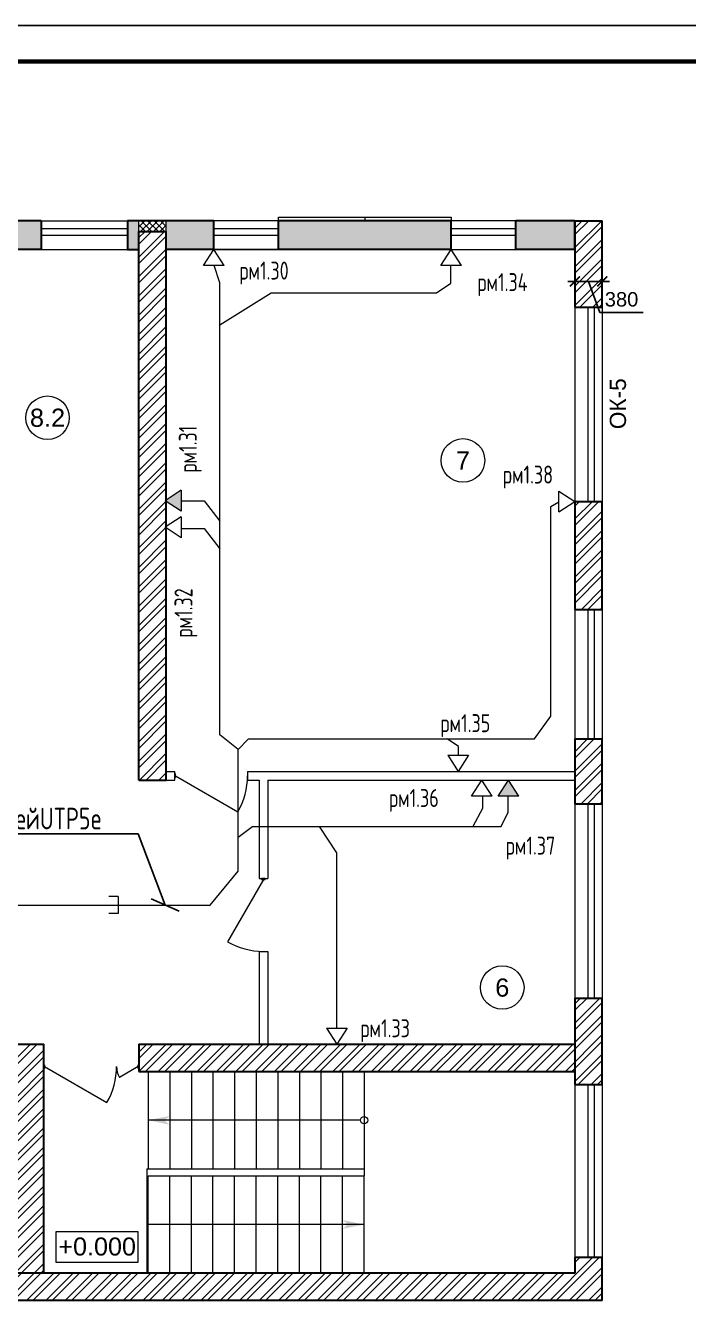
# Model space of a CAD drawing. Header units: millimetres. Extents: x 19315 to 19945, y -11771 to -11474.
# Drawn here: x 19631.3 to 19723.4, y -11650.6 to -11473.5 of the extents above; entities that cross this region are included whole.
import ezdxf
from ezdxf import colors
from ezdxf.entities.mleader import LeaderData, LeaderLine
from ezdxf.enums import TextEntityAlignment as Align
from ezdxf.math import Vec2, Vec3

# ---------------------------------------------------------------- set-up
doc = ezdxf.new("R2010")
doc.units = ezdxf.units.MM
doc.layers.add('0_FORMAT', color=7, linetype='Continuous')
for name, color, linetype, lineweight in [('OKNА', 153, 'Continuous', 0), ('Двери', 12, 'Continuous', 15), ('Лестн', 7, 'Continuous', 0), ('Наружные стены кирпич', 22, 'Continuous', 60), ('Отметки', 7, 'Continuous', 0), ('Перегородки', 249, 'Continuous', 18), ('Построение', 21, 'Continuous', 9), ('Размеры', 255, 'Continuous', 9), ('Штих планы', 7, 'Continuous', 0), ('штрих кирпич', 30, 'Continuous', 0), ('Экспликация', 255, 'Continuous', 15)]:
    doc.layers.add(name, color=color, linetype=linetype, lineweight=lineweight)
doc.layers.add('Наружные стены', color=7, linetype='Continuous', lineweight=30, true_color=0x000000)
doc.layers.add('утепл', color=7, linetype='Continuous', lineweight=0, true_color=0xab9638)
doc.styles.add('1', font='arial.ttf')
doc.styles.add('1- arial', font='arial.ttf')
doc.styles.add('Arial-прямой', font='arial.ttf')
doc.styles.add('Romans_0.7', font='romans.shx', dxfattribs={"width": 0.7, "height": 300})
doc.styles.get("Standard").update_dxf_attribs({"font": 'txt.shx', "width": 0.7, "height": 2.5})
doc.dimstyles.new('zhu m100', dxfattribs={"dimtxt": 2, "dimasz": 1.4, "dimexe": 1, "dimexo": 1, "dimgap": 0.8, "dimtad": 1, "dimlfac": 100, "dimzin": 12, "dimdsep": 46, "dimtxsty": '1', "dimblk": 'ARCHTICK', "dimcen": 0.09, "dimdle": 1, "dimclrd": 7, "dimclre": 7, "dimclrt": 7, "dimazin": 3, "dimtfac": 1, "dimtmove": 1, "dimatfit": 3, "dimfxl": 1, "dimtolj": 1, "dimtzin": 0, "dimarcsym": 0})

# ---------------------------------------------------------------- blocks, each defined once
blk = doc.blocks.new('Экспл_Помещений')
at = {"layer": 'Экспликация'}
blk.add_circle((0, 0), 3, dxfattribs=at)
at = {"layer": 'Экспликация', "color": 0, "style": '1- arial', "flags": 12}
blk.add_attdef('№_ПОМЕЩЕНИЯ', text='', height=2.5, dxfattribs=at).set_placement((0, 0), align=Align.MIDDLE_CENTER)
blk = doc.blocks.new('*U9')
at = {"layer": '0_FORMAT'}
blk.add_line((0, 297), (630, 297), dxfattribs=at)
at = {"layer": '0_FORMAT', "lineweight": 60}
blk.add_line((20, 292), (625, 292), dxfattribs=at)
at = {"layer": '0_FORMAT', "style": 'Romans_0.7', "width": 0.7}
for tag, p in [('ДОЛЖНОСТЬ_1', (441.5, 32.5)), ('ФАМИЛИЯ_1', (460.5, 32.5)), ('ДОЛЖНОСТЬ_2', (441.5, 27.5)), ('ФАМИЛИЯ_2', (460.5, 27.5)), ('ДОЛЖНОСТЬ_3', (441.5, 22.5)), ('ФАМИЛИЯ_3', (460.5, 22.5)), ('ДОЛЖНОСТЬ_4', (441.5, 17.5)), ('ФАМИЛИЯ_4', (460.5, 17.5)), ('ДОЛЖНОСТЬ_5', (441.5, 12.5)), ('ФАМИЛИЯ_5', (460.5, 12.5)), ('ДОЛЖНОСТЬ_6', (441.5, 7.5)), ('ФАМИЛИЯ_6', (460.5, 7.5))]:
    blk.add_attdef(tag, text='', height=3, dxfattribs=at).set_placement(p, align=Align.MIDDLE_LEFT)
for tag, p in [('СТАДИЯ', (582.5, 25)), ('ЛИСТ', (597.5, 25)), ('ЛИСТОВ', (615, 25))]:
    blk.add_attdef(tag, text='', height=3, dxfattribs=at).set_placement(p, align=Align.MIDDLE_CENTER)
blk = doc.blocks.new('_ArchTick')
at = {"color": 0, "linetype": 'ByBlock', "const_width": 0.15}
blk.add_lwpolyline([(-0.5, -0.5), (0.5, 0.5)], dxfattribs=at)
blk = doc.blocks.new('*D181')
at = {"layer": 'Defpoints', "color": 0, "lineweight": 13, "ltscale": 0.5, "transparency": 16777216}
for p in [(19707.65, -11504.63), (19711.45, -11504.63), (19711.45, -11509.07)]:
    blk.add_point(p, dxfattribs=at)
at = {"layer": 'Размеры', "color": 7, "lineweight": -2, "ltscale": 0.5, "transparency": 16777216}
for p, q in [((19707.65, -11505.63), (19707.65, -11510.07)), ((19711.45, -11505.63), (19711.45, -11510.07)), ((19706.65, -11509.07), (19712.45, -11509.07)), ((19709.55, -11509.07), (19711.13, -11513.39)), ((19711.13, -11513.39), (19717.14, -11513.39))]:
    blk.add_line(p, q, dxfattribs=at)
at = {"layer": 'Размеры', "color": 7, "lineweight": -2, "ltscale": 0.5, "transparency": 16777216, "xscale": 1.4, "yscale": 1.4, "zscale": 1.4, "rotation": 180}
blk.add_blockref('_ArchTick', (19707.65, -11509.07), dxfattribs=at)
at = {"layer": 'Размеры', "color": 7, "lineweight": -2, "ltscale": 0.5, "transparency": 16777216, "xscale": 1.4, "yscale": 1.4, "zscale": 1.4}
blk.add_blockref('_ArchTick', (19711.45, -11509.07), dxfattribs=at)
at = {"layer": 'Размеры', "color": 7, "ltscale": 0.5, "transparency": 16777216, "insert": (19714.13, -11511.57), "char_height": 2, "attachment_point": 5, "style": '1'}
blk.add_mtext('\\A1;380', dxfattribs=at)
blk = doc.blocks.new('A$C75693DE6')
at = {"color": 3, "lineweight": 13, "ltscale": 0.1}
for p, q in [((-1.44, 2.23), (0, 0)), ((-1.44, 2.23), (1.44, 2.23)), ((1.44, 2.23), (0, 0))]:
    blk.add_line(p, q, dxfattribs=at)
blk = doc.blocks.new('_Oblique')
at = {"color": 0, "linetype": 'ByBlock', "lineweight": -2}
blk.add_line((-0.5, -0.5), (0.5, 0.5), dxfattribs=at)

msp = doc.modelspace()

# ---------------------------------------------------------------- hatches: boundary and pattern name
at = {"lineweight": 13, "ltscale": 0.1}
h = msp.add_hatch(color=4, dxfattribs=at)
h.dxf.hatch_style = 1
h.set_gradient(color1=(255, 0, 0), color2=(255, 0, 0), tint=1)
h.paths.add_polyline_path([(19652.92192, -11538.08994), (19650.69562, -11539.53122), (19652.92192, -11540.97249)])
h = msp.add_hatch(color=4, dxfattribs=at)
h.dxf.hatch_style = 1
h.set_gradient(color1=(255, 0, 0), color2=(255, 0, 0), tint=1)
h.paths.add_polyline_path([(19699.85233, -11580.55771), (19698.41106, -11578.33141), (19696.96978, -11580.55771)])
at = {"layer": 'утепл'}
h = msp.add_hatch(dxfattribs=at)
h.set_pattern_fill('ANSI37', scale=0.2, style=0)
h.set_pattern_definition([(45, (21126.2162, -12850.18053), (-0.4490128, 0.4490128), []), (135, (21126.2162, -12850.18053), (-0.4490128, -0.4490128), [])])
h.paths.add_polyline_path([(19591.49659, -11649.13135), (19588.94659, -11649.13135), (19588.94659, -11650.63135), (19591.49659, -11650.63135)])
h.paths.add_polyline_path([(19588.94659, -11649.13135), (19586.39659, -11649.13135), (19586.39659, -11650.63135), (19588.94659, -11650.63135)])
h.paths.add_polyline_path([(19468.94659, -11500.63134), (19466.39659, -11500.63138), (19466.39659, -11502.13138), (19468.94659, -11502.13138)])
h.paths.add_polyline_path([(19471.49659, -11500.63138), (19468.94659, -11500.63134), (19468.94659, -11502.13138), (19471.49659, -11502.13138)])
h.paths.add_polyline_path([(19531.49659, -11500.63138), (19528.94659, -11500.63133), (19528.94659, -11502.13138), (19531.49659, -11502.13138)])
h.paths.add_polyline_path([(19528.94659, -11500.63133), (19526.39659, -11500.63138), (19526.39659, -11502.13138), (19528.94659, -11502.13138)])
h.paths.add_polyline_path([(19590.84659, -11500.63132), (19588.94659, -11500.63132), (19588.94659, -11502.13138), (19590.84659, -11502.13138)])
h.paths.add_polyline_path([(19588.94659, -11500.63132), (19587.04659, -11500.63132), (19587.04659, -11502.13138), (19588.94659, -11502.13138)])
h.paths.add_polyline_path([(19650.84659, -11500.63133), (19648.94659, -11500.63133), (19648.94659, -11502.13138), (19650.84659, -11502.13138)])
h.paths.add_polyline_path([(19648.94659, -11500.63133), (19647.04659, -11500.63133), (19647.04659, -11502.13138), (19648.94659, -11502.13138)])
at = {"layer": 'Штих планы'}
h = msp.add_hatch(dxfattribs=at)
h.set_pattern_fill('ANSI36', color=256, scale=0.5, style=0)
h.set_pattern_definition([(45, (10410.9832, -8343.6035), (0.841899, 3.08696304), [3.96875, -0.79375, 0, -0.79375])])
h.paths.add_polyline_path([(19647.04586, -11502.13141), (19647.04586, -11500.63138), (19645.44585, -11500.63138), (19645.44585, -11503.13138), (19647.04586, -11503.13138)])
h.paths.add_polyline_path([(19647.04586, -11503.13138), (19645.44585, -11503.13138), (19645.44585, -11504.63137), (19647.04586, -11504.63135)])
h.paths.add_polyline_path([(19537.4466, -11500.63135), (19531.49659, -11500.63135), (19531.49659, -11502.13138), (19531.49659, -11503.13135), (19537.4466, -11503.13135)])
h.paths.add_polyline_path([(19537.4466, -11503.13135), (19531.49659, -11503.13135), (19531.49659, -11504.63138), (19537.4466, -11504.63132)])
h.paths.add_polyline_path([(19526.39659, -11503.13135), (19519.4466, -11503.13135), (19519.4466, -11504.63132), (19526.39659, -11504.63132)])
h.paths.add_polyline_path([(19526.39659, -11502.13138), (19526.39659, -11500.63135), (19519.4466, -11500.63135), (19519.4466, -11503.13135), (19526.39659, -11503.13135)])
h.paths.add_polyline_path([(19477.4466, -11503.13135), (19471.49659, -11503.13135), (19471.49659, -11504.63138), (19477.4466, -11504.63132)])
h.paths.add_polyline_path([(19477.4466, -11500.63135), (19471.49659, -11500.63135), (19471.49659, -11502.13138), (19471.49659, -11503.13135), (19477.4466, -11503.13135)])
h.paths.add_polyline_path([(19466.39659, -11500.63135), (19459.4466, -11500.63135), (19459.4466, -11503.13135), (19466.39659, -11503.13135), (19466.39659, -11502.13138)])
h.paths.add_polyline_path([(19466.39659, -11503.13135), (19459.4466, -11503.13135), (19459.4466, -11504.63132), (19466.39659, -11504.63138)])
h.paths.add_polyline_path([(19690.4466, -11500.63132), (19666.4466, -11500.63135), (19666.4466, -11503.13135), (19690.4466, -11503.13135)])
h.paths.add_polyline_path([(19690.4466, -11503.13135), (19666.4466, -11503.13135), (19666.4466, -11504.63132), (19690.4466, -11504.63132)])
h.paths.add_polyline_path([(19707.64659, -11500.63135), (19699.4466, -11500.63135), (19699.4466, -11503.13135), (19707.64659, -11503.13135)])
h.paths.add_polyline_path([(19707.64659, -11503.13135), (19699.4466, -11503.13135), (19699.4466, -11504.63132), (19707.64659, -11504.63132)])
h.paths.add_polyline_path([(19633.44585, -11500.63137), (19620.04583, -11500.6314), (19620.04583, -11503.13138), (19633.44585, -11503.13138)])
h.paths.add_polyline_path([(19633.44585, -11503.13138), (19620.04583, -11503.13138), (19620.04583, -11504.6314), (19633.44586, -11504.63137)])
h.paths.add_polyline_path([(19417.4466, -11500.63135), (19410.24659, -11500.63135), (19410.24659, -11503.13135), (19417.4466, -11503.13135)])
h.paths.add_polyline_path([(19417.4466, -11503.13135), (19410.24659, -11503.13135), (19410.24659, -11504.63132), (19417.4466, -11504.63132)])
h.paths.add_polyline_path([(19553.9466, -11500.63135), (19546.4466, -11500.63135), (19546.4466, -11503.13135), (19553.9466, -11503.13135)])
h.paths.add_polyline_path([(19553.9466, -11503.13135), (19546.4466, -11503.13135), (19546.4466, -11504.63132), (19553.9466, -11504.63132)])
h.paths.add_polyline_path([(19570.4466, -11503.13135), (19562.9466, -11503.13135), (19562.9466, -11504.63132), (19570.4466, -11504.63132)])
h.paths.add_polyline_path([(19570.4466, -11500.63135), (19562.9466, -11500.63135), (19562.9466, -11503.13135), (19570.4466, -11503.13135)])
h.paths.add_polyline_path([(19587.04659, -11500.63135), (19579.4466, -11500.63135), (19579.4466, -11503.13135), (19587.04659, -11503.13135), (19587.04659, -11502.13138)])
h.paths.add_polyline_path([(19587.04659, -11503.13135), (19579.4466, -11503.13135), (19579.4466, -11504.63132), (19587.04659, -11504.63132)])
h.paths.add_polyline_path([(19592.84586, -11503.13135), (19590.84659, -11503.13135), (19590.84659, -11504.63132), (19592.84586, -11504.63135)])
h.paths.add_polyline_path([(19592.84586, -11500.63138), (19590.84659, -11500.63135), (19590.84659, -11502.13138), (19590.84659, -11503.13135), (19592.84586, -11503.13135)])
h.paths.add_polyline_path([(19657.4466, -11500.63135), (19650.84659, -11500.63135), (19650.84659, -11502.13138), (19650.84659, -11503.13135), (19657.4466, -11503.13135)])
h.paths.add_polyline_path([(19657.4466, -11503.13135), (19650.84659, -11503.13135), (19650.84659, -11504.63132), (19657.4466, -11504.63132)])
at = {"layer": 'штрих кирпич'}
h = msp.add_hatch(dxfattribs=at)
h.set_pattern_fill('ANSI32', color=256, scale=0.2, style=0)
h.set_pattern_definition([(45, (10410.9832, -8343.6035), (-1.3470384, 1.3470384), []), (45, (10411.8812, -8343.6035), (-1.3470384, 1.3470384), [])])
h.paths.add_polyline_path([(19650.84586, -11504.63135), (19650.84586, -11503.13138), (19648.94586, -11503.13138), (19648.94586, -11558.13138), (19650.84586, -11558.13138)])
h.paths.add_polyline_path([(19648.94586, -11503.13138), (19647.04586, -11503.13138), (19647.04586, -11558.13138), (19648.94586, -11558.13138)])
h.paths.add_polyline_path([(19408.94586, -11503.13138), (19406.4465, -11503.13138), (19406.44617, -11512.63138), (19408.94586, -11512.63138)])
h.paths.add_polyline_path([(19410.24659, -11504.63135), (19410.24586, -11500.63138), (19408.94586, -11500.63138), (19408.94586, -11512.63138), (19410.24659, -11512.63138)])
h.paths.add_polyline_path([(19410.24617, -11512.63138), (19408.94586, -11512.63138), (19408.94586, -11521.63138), (19410.24585, -11521.63138)])
h.paths.add_polyline_path([(19408.94586, -11512.63138), (19406.44617, -11512.63138), (19406.44585, -11521.63138), (19408.94586, -11521.63138)])
h.paths.add_polyline_path([(19410.24585, -11539.63138), (19408.94586, -11539.63138), (19408.94586, -11554.63138), (19410.24585, -11554.63138)])
h.paths.add_polyline_path([(19408.94586, -11539.63138), (19406.44585, -11539.63138), (19406.44585, -11554.63138), (19408.94586, -11554.63138)])
h.paths.add_polyline_path([(19410.24585, -11572.63138), (19408.94586, -11572.63138), (19408.94586, -11590.63138), (19410.24512, -11590.63138), (19410.24262, -11578.33138)])
h.paths.add_polyline_path([(19408.94586, -11572.63138), (19406.44585, -11572.63138), (19406.44585, -11590.63138), (19408.94586, -11590.63138)])
h.paths.add_polyline_path([(19410.24512, -11608.63138), (19408.94586, -11608.63138), (19408.94586, -11618.13138), (19410.24585, -11618.13138), (19410.24585, -11615.03135), (19410.24262, -11615.03135)])
h.paths.add_polyline_path([(19408.94586, -11608.63138), (19406.44512, -11608.63138), (19406.44585, -11618.13138), (19408.94586, -11618.13138)])
h.paths.add_polyline_path([(19711.44585, -11539.63138), (19708.94585, -11539.63138), (19708.94585, -11554.63138), (19711.44585, -11554.63138)])
h.paths.add_polyline_path([(19708.94585, -11539.63138), (19707.64585, -11539.63138), (19707.64585, -11554.63138), (19708.94585, -11554.63138)])
h.paths.add_polyline_path([(19588.94585, -11640.13138), (19586.39585, -11640.13138), (19586.39585, -11648.13138), (19588.94585, -11648.13138)])
h.paths.add_polyline_path([(19591.49585, -11640.13138), (19588.94585, -11640.13138), (19588.94585, -11648.13138), (19591.49585, -11648.13138)])
h.paths.add_polyline_path([(19591.49585, -11648.13138), (19588.94585, -11648.13138), (19588.94585, -11649.13138), (19591.49585, -11649.13138)])
h.paths.add_polyline_path([(19588.94585, -11648.13138), (19586.39585, -11648.13138), (19586.39585, -11649.13138), (19588.94585, -11649.13138)])
h.paths.add_polyline_path([(19586.39585, -11648.13138), (19528.94585, -11648.13138), (19528.94585, -11650.63138), (19586.39585, -11650.63138), (19586.39585, -11649.13138)])
h.paths.add_polyline_path([(19586.39585, -11646.83138), (19528.94585, -11646.83138), (19528.94585, -11648.13138), (19586.39585, -11648.13138)])
h.paths.add_polyline_path([(19631.94585, -11648.13138), (19591.49585, -11648.13138), (19591.49585, -11649.13138), (19591.49585, -11650.63138), (19631.94585, -11650.63138)])
h.paths.add_polyline_path([(19631.94585, -11646.83138), (19591.49585, -11646.83138), (19591.49585, -11648.13138), (19631.94585, -11648.13138)])
h.paths.add_polyline_path([(19528.94585, -11502.13141), (19526.39585, -11502.13141), (19526.39585, -11503.13138), (19528.94585, -11503.13138)])
h.paths.add_polyline_path([(19531.49585, -11502.13141), (19528.94585, -11502.13141), (19528.94585, -11503.13138), (19531.49585, -11503.13138)])
h.paths.add_polyline_path([(19531.49585, -11503.13138), (19528.94585, -11503.13138), (19528.94585, -11511.13141), (19531.49585, -11511.13141)])
h.paths.add_polyline_path([(19528.94585, -11503.13138), (19526.39585, -11503.13138), (19526.39585, -11511.13141), (19528.94585, -11511.13141)])
h.paths.add_polyline_path([(19468.94585, -11502.13141), (19466.39585, -11502.13141), (19466.39585, -11503.13138), (19468.94585, -11503.13138)])
h.paths.add_polyline_path([(19471.49585, -11502.13141), (19468.94585, -11502.13141), (19468.94585, -11503.13138), (19471.49585, -11503.13138)])
h.paths.add_polyline_path([(19471.49585, -11503.13138), (19468.94585, -11503.13138), (19468.94585, -11511.13141), (19471.49585, -11511.13141)])
h.paths.add_polyline_path([(19468.94585, -11503.13138), (19466.39585, -11503.13138), (19466.39585, -11511.13141), (19468.94585, -11511.13141)])
h.paths.add_polyline_path([(19471.49585, -11554.28138), (19468.94585, -11554.28138), (19468.94585, -11558.13138), (19471.49585, -11558.13138)])
h.paths.add_polyline_path([(19468.94585, -11554.28138), (19466.39585, -11554.28138), (19466.39585, -11558.13138), (19468.94585, -11558.13138)])
h.paths.add_polyline_path([(19468.94585, -11558.13138), (19466.39585, -11558.13138), (19466.39585, -11561.98138), (19468.94585, -11561.98138)])
h.paths.add_polyline_path([(19471.49585, -11558.13138), (19468.94585, -11558.13138), (19468.94585, -11561.98138), (19471.49585, -11561.98138)])
h.paths.add_polyline_path([(19528.94585, -11554.28138), (19526.39585, -11554.28138), (19526.39585, -11558.13138), (19528.94585, -11558.13138)])
h.paths.add_polyline_path([(19531.49585, -11554.28138), (19528.94585, -11554.28138), (19528.94585, -11558.13138), (19531.49585, -11558.13138)])
h.paths.add_polyline_path([(19531.49585, -11558.13138), (19528.94585, -11558.13138), (19528.94585, -11561.98138), (19531.49585, -11561.98138)])
h.paths.add_polyline_path([(19528.94585, -11558.13138), (19526.39585, -11558.13138), (19526.39585, -11561.98138), (19528.94585, -11561.98138)])
h.paths.add_polyline_path([(19408.94585, -11618.13138), (19406.44585, -11618.13138), (19406.44585, -11620.63138), (19408.94585, -11620.63138)])
h.paths.add_polyline_path([(19410.24585, -11618.13138), (19408.94585, -11618.13138), (19408.94585, -11620.63138), (19410.24585, -11620.63138)])
h.paths.add_polyline_path([(19408.94585, -11644.63138), (19406.44585, -11644.63138), (19406.44585, -11648.13138), (19408.94585, -11648.13138)])
h.paths.add_polyline_path([(19410.24585, -11644.63138), (19408.94585, -11644.63138), (19408.94585, -11648.13138), (19468.94585, -11648.13138), (19468.94585, -11646.83138), (19410.24585, -11646.83138)])
h.paths.add_polyline_path([(19468.94585, -11648.13138), (19408.94585, -11648.13138), (19408.94585, -11650.63138), (19468.94585, -11650.63138)])
h.paths.add_polyline_path([(19708.94585, -11644.63138), (19707.64585, -11644.63138), (19707.64585, -11646.83138), (19648.94585, -11646.83138), (19648.94585, -11648.13138), (19708.94585, -11648.13138)])
h.paths.add_polyline_path([(19711.44585, -11644.63138), (19708.94585, -11644.63138), (19708.94585, -11648.13138), (19711.44585, -11648.13138)])
h.paths.add_polyline_path([(19711.44585, -11648.13138), (19708.94585, -11648.13138), (19708.94585, -11650.63138), (19711.44585, -11650.63138)])
h.paths.add_polyline_path([(19711.44585, -11618.13138), (19708.94585, -11618.13138), (19708.94585, -11620.63138), (19711.44585, -11620.63138)])
h.paths.add_polyline_path([(19708.94585, -11618.13138), (19707.64585, -11618.13138), (19707.64585, -11620.63138), (19708.94585, -11620.63138)])
h.paths.add_polyline_path([(19708.94586, -11608.63138), (19707.64585, -11608.63138), (19707.64585, -11618.13138), (19708.94585, -11618.13138)])
h.paths.add_polyline_path([(19711.44585, -11608.63138), (19708.94586, -11608.63138), (19708.94585, -11618.13138), (19711.44585, -11618.13138)])
h.paths.add_polyline_path([(19711.44585, -11572.63138), (19708.94585, -11572.63138), (19708.94585, -11581.63138), (19711.44585, -11581.63138)])
h.paths.add_polyline_path([(19708.94585, -11572.63138), (19707.64585, -11572.63138), (19707.64585, -11581.63138), (19708.94585, -11581.63138)])
h.paths.add_polyline_path([(19711.44585, -11503.13138), (19708.94585, -11503.13138), (19708.94585, -11512.63138), (19711.44585, -11512.63138)])
h.paths.add_polyline_path([(19708.94585, -11503.13138), (19707.64585, -11503.13138), (19707.64585, -11512.63138), (19708.94585, -11512.63138)])
h.paths.add_polyline_path([(19708.94585, -11500.63138), (19707.64585, -11500.63138), (19707.64585, -11503.13138), (19708.94585, -11503.13138)])
h.paths.add_polyline_path([(19711.44585, -11500.63138), (19708.94585, -11500.63138), (19708.94585, -11503.13138), (19711.44585, -11503.13138)])
h.paths.add_polyline_path([(19648.94585, -11502.13141), (19647.04585, -11502.13141), (19647.04585, -11503.13138), (19648.94585, -11503.13138)])
h.paths.add_polyline_path([(19650.84585, -11502.13141), (19648.94585, -11502.13141), (19648.94585, -11503.13138), (19650.84585, -11503.13138)])
h.paths.add_polyline_path([(19650.84585, -11558.13138), (19648.94585, -11558.13138), (19648.94585, -11578.33141), (19650.84585, -11578.33141)])
h.paths.add_polyline_path([(19648.94585, -11558.13138), (19647.04585, -11558.13138), (19647.04585, -11578.33141), (19648.94585, -11578.33141)])
h.paths.add_polyline_path([(19707.64585, -11615.03138), (19648.94585, -11615.03138), (19648.94585, -11618.13138), (19707.64585, -11618.13138)])
h.paths.add_polyline_path([(19707.64585, -11618.13138), (19648.94585, -11618.13138), (19648.94585, -11618.83138), (19707.64585, -11618.83138)])
h.paths.add_polyline_path([(19648.94585, -11615.03138), (19647.04585, -11615.03138), (19647.04585, -11618.13138), (19648.94585, -11618.13138)])
h.paths.add_polyline_path([(19648.94585, -11618.13138), (19647.04585, -11618.13138), (19647.04585, -11618.38138), (19647.04585, -11618.83138), (19648.94585, -11618.83138)])
h.paths.add_polyline_path([(19648.94585, -11646.83138), (19631.94585, -11646.83138), (19631.94585, -11648.13138), (19648.94585, -11648.13138)])
h.paths.add_polyline_path([(19648.94585, -11648.13138), (19631.94585, -11648.13138), (19631.94585, -11650.63138), (19648.94585, -11650.63138)])
h.paths.add_polyline_path([(19708.94585, -11648.13138), (19648.94585, -11648.13138), (19648.94585, -11650.63138), (19708.94585, -11650.63138)])
h.paths.add_polyline_path([(19410.24585, -11500.63138), (19408.94585, -11500.63138), (19408.94585, -11503.13138), (19410.24585, -11503.13138)])
h.paths.add_polyline_path([(19408.94585, -11500.63138), (19406.44585, -11500.63138), (19406.44585, -11503.13138), (19408.94585, -11503.13138)])
h.paths.add_polyline_path([(19453.84585, -11615.03138), (19410.24585, -11615.03138), (19410.24585, -11618.13138), (19453.84585, -11618.13138), (19453.84585, -11617.88138)])
h.paths.add_polyline_path([(19453.84585, -11618.13138), (19410.24585, -11618.13138), (19410.24585, -11618.83138), (19453.84585, -11618.83138)])
h.paths.add_polyline_path([(19408.94585, -11648.13138), (19406.44585, -11648.13138), (19406.44585, -11650.63138), (19408.94585, -11650.63138)])
h.paths.add_polyline_path([(19468.94585, -11618.13138), (19467.04585, -11618.13138), (19467.04585, -11646.83138), (19468.94585, -11646.83138)])
h.paths.add_polyline_path([(19470.84585, -11618.13138), (19468.94585, -11618.13138), (19468.94585, -11646.83138), (19470.84585, -11646.83138)])
h.paths.add_polyline_path([(19470.84585, -11615.03138), (19468.94585, -11615.03138), (19468.94585, -11618.13138), (19470.84585, -11618.13138)])
h.paths.add_polyline_path([(19468.94585, -11615.03138), (19467.04585, -11615.03138), (19467.04585, -11618.13138), (19468.94585, -11618.13138)])
h.paths.add_polyline_path([(19528.94585, -11648.13138), (19468.94585, -11648.13138), (19468.94585, -11650.63138), (19528.94585, -11650.63138)])
h.paths.add_polyline_path([(19528.94585, -11646.83138), (19468.94585, -11646.83138), (19468.94585, -11648.13138), (19528.94585, -11648.13138)])
h.paths.add_polyline_path([(19530.84585, -11618.13138), (19528.94585, -11618.13138), (19528.94585, -11646.83138), (19530.84585, -11646.83138)])
h.paths.add_polyline_path([(19528.94585, -11618.13138), (19527.04585, -11618.13138), (19527.04585, -11646.83138), (19528.94585, -11646.83138)])
h.paths.add_polyline_path([(19528.94585, -11615.03138), (19527.04585, -11615.03138), (19527.04585, -11618.13138), (19528.94585, -11618.13138)])
h.paths.add_polyline_path([(19530.84585, -11615.03138), (19528.94585, -11615.03138), (19528.94585, -11618.13138), (19530.84585, -11618.13138)])
h.paths.add_polyline_path([(19633.84585, -11618.38138), (19633.84585, -11618.13138), (19631.94585, -11618.13138), (19631.94585, -11646.83138), (19633.84585, -11646.83138)])
h.paths.add_polyline_path([(19631.94585, -11618.13138), (19630.04585, -11618.13138), (19630.04585, -11646.83138), (19631.94585, -11646.83138)])
h.paths.add_polyline_path([(19631.94585, -11615.03138), (19630.04585, -11615.03138), (19630.04585, -11618.13138), (19631.94585, -11618.13138)])
h.paths.add_polyline_path([(19633.84585, -11615.03138), (19631.94585, -11615.03138), (19631.94585, -11618.13138), (19633.84585, -11618.13138), (19633.84585, -11617.88138)])
h.paths.add_polyline_path([(19588.94585, -11558.13138), (19587.04585, -11558.13138), (19587.04585, -11578.33141), (19588.94585, -11578.33141)])
h.paths.add_polyline_path([(19590.84585, -11558.13138), (19588.94585, -11558.13138), (19588.94585, -11578.33141), (19590.84585, -11578.33141)])
h.paths.add_polyline_path([(19588.94585, -11503.13138), (19587.04585, -11503.13138), (19587.04585, -11558.13138), (19588.94585, -11558.13138)])
h.paths.add_polyline_path([(19590.84585, -11503.13138), (19588.94585, -11503.13138), (19588.94585, -11558.13138), (19590.84585, -11558.13138)])
h.paths.add_polyline_path([(19588.94585, -11502.13141), (19587.04585, -11502.13141), (19587.04585, -11503.13138), (19588.94585, -11503.13138)])
h.paths.add_polyline_path([(19590.84585, -11502.13141), (19588.94585, -11502.13141), (19588.94585, -11503.13138), (19590.84585, -11503.13138)])

# ---------------------------------------------------------------- linework, layer by layer
at = {"color": 4, "ltscale": 0.5}
for q in [(19657.44586, -11504.63135), (19675.13878, -11504.63135)]:
    msp.add_line((19666.29232, -11504.63135), q, dxfattribs=at)
at = {"color": 4, "lineweight": 13, "ltscale": 0.1}
for p, q in [((19658.30177, -11509.24773), (19657.5283, -11506.85765)), ((19690.39235, -11509.33526), (19690.39235, -11506.85768)), ((19658.30177, -11515.09456), (19658.30177, -11509.24773)), ((19688.42837, -11510.64589), (19690.39235, -11509.33526)), ((19658.30177, -11515.09456), (19665.43197, -11510.64589)), ((19665.43197, -11510.64589), (19688.42837, -11510.64589)), ((19658.30177, -11572.07268), (19658.30177, -11515.09456)), ((19652.92192, -11539.56311), (19656.09616, -11539.56311)), ((19656.09616, -11539.56311), (19658.30177, -11542.39475)), ((19704.28743, -11540.33921), (19705.41955, -11539.69222)), ((19704.28743, -11569.45477), (19704.28743, -11540.33921)), ((19652.92192, -11543.38583), (19656.09616, -11543.38583)), ((19656.09616, -11543.38583), (19658.30177, -11546.21747)), ((19702.02724, -11572.61378), (19704.28743, -11569.45477)), ((19660.85077, -11574.09514), (19658.30177, -11572.07268)), ((19660.85077, -11574.09514), (19662.2731, -11572.61378)), ((19660.85077, -11590.97916), (19660.85077, -11574.09514)), ((19662.2731, -11572.61378), (19702.02724, -11572.61378)), ((19691.47059, -11573.68912), (19689.8846, -11572.61378)), ((19691.47059, -11574.9051), (19691.47059, -11573.68912)), ((19694.80509, -11580.55771), (19694.80509, -11582.30328)), ((19698.36173, -11582.79491), (19698.36173, -11580.55771)), ((19694.80509, -11582.30328), (19693.44298, -11584.76519)), ((19697.38213, -11584.76519), (19698.36173, -11582.79491)), ((19662.88545, -11584.76519), (19660.85077, -11586.33869)), ((19662.88545, -11584.76519), (19665.99694, -11584.76519)), ((19665.99694, -11584.76519), (19697.38213, -11584.76519)), ((19674.53858, -11588.45434), (19672.13049, -11584.76519)), ((19674.53858, -11612.80507), (19674.53858, -11588.45434)), ((19656.9662, -11595.6923), (19660.85077, -11590.97916)), ((19558.6925, -11595.6923), (19656.9662, -11595.6923))]:
    msp.add_line(p, q, dxfattribs=at)
at = {"color": 3, "lineweight": 13, "ltscale": 0.1}
for p, q in [((19652.92192, -11538.08994), (19650.69562, -11539.53122)), ((19652.92192, -11538.08994), (19652.92192, -11540.97249)), ((19652.92192, -11540.97249), (19650.69562, -11539.53122)), ((19696.96978, -11580.55771), (19698.41106, -11578.33141)), ((19699.85233, -11580.55771), (19698.41106, -11578.33141)), ((19699.85233, -11580.55771), (19696.96978, -11580.55771))]:
    msp.add_line(p, q, dxfattribs=at)
at = {"lineweight": 13, "ltscale": 0.1}
for p, q in [((19644.17562, -11594.50913), (19642.88824, -11594.50913)), ((19644.17562, -11594.50913), (19644.17562, -11596.87548)), ((19644.17562, -11596.87548), (19642.88824, -11596.87548))]:
    msp.add_line(p, q, dxfattribs=at)
at = {"layer": 'OKNА'}
for p, q in [((19666.4466, -11500.63135), (19666.4466, -11500.13135)), ((19666.4466, -11500.13135), (19690.4466, -11500.13135)), ((19678.4466, -11500.13135), (19678.4466, -11500.63136)), ((19690.4466, -11500.13135), (19690.4466, -11500.63134)), ((19633.44585, -11501.73137), (19645.44585, -11501.73137)), ((19633.44585, -11502.63137), (19645.44585, -11502.63137)), ((19657.44586, -11501.73135), (19666.44586, -11501.73135)), ((19657.44586, -11502.63135), (19666.44586, -11502.63135)), ((19690.44586, -11501.73138), (19699.44586, -11501.73138)), ((19690.44586, -11502.63138), (19699.44586, -11502.63138)), ((19709.44585, -11512.63138), (19709.44585, -11539.63138)), ((19710.34585, -11512.63138), (19710.34585, -11539.63138)), ((19709.44585, -11554.63138), (19709.44585, -11572.63138)), ((19710.34585, -11554.63138), (19710.34585, -11572.63138)), ((19709.44585, -11581.63138), (19709.44585, -11608.63138)), ((19710.34585, -11581.63138), (19710.34585, -11608.63138)), ((19709.44586, -11620.63138), (19709.44586, -11644.63138)), ((19710.34586, -11620.63138), (19710.34586, -11644.63138))]:
    msp.add_line(p, q, dxfattribs=at)
at = {"layer": 'Двери'}
for p, q in [((19652.14586, -11577.73141), (19660.80611, -11582.73141)), ((19664.34586, -11592.13138), (19659.34586, -11600.79163)), ((19633.94586, -11618.13138), (19642.60611, -11623.13138)), ((19646.94586, -11618.13138), (19644.34778, -11619.63138))]:
    msp.add_line(p, q, dxfattribs=at)
for points in [[(19652.14586, -11577.98141), (19652.14586, -11577.48141), (19652.04586, -11577.48141), (19652.04586, -11577.98141)], [(19664.09586, -11592.13138), (19664.59586, -11592.13138), (19664.59586, -11592.03138), (19664.09586, -11592.03138)], [(19633.84586, -11618.38138), (19633.84586, -11617.88138), (19633.94586, -11617.88138), (19633.94586, -11618.38138)], [(19646.94586, -11618.38138), (19646.94586, -11617.88138), (19647.04586, -11617.88138), (19647.04586, -11618.38138)]]:
    msp.add_lwpolyline(points, close=True, dxfattribs=at)
at = {"layer": 'Двери', "ltscale": 0.5}
for centre, radius, start, end in [((19652.14586, -11577.73141), 10, 330, 360), ((19664.34659, -11592.13138), 10, 240, 270), ((19633.94659, -11618.13138), 10, 330, 0), ((19646.94659, -11618.13138), 3, 180, 210)]:
    msp.add_arc(centre, radius, start, end, dxfattribs=at)
at = {"layer": 'Лестн', "ltscale": 10}
for p, q in [((19648.34586, -11618.83138), (19648.34586, -11632.33138)), ((19651.34586, -11618.83138), (19651.34586, -11632.33138)), ((19654.34586, -11618.83138), (19654.34586, -11632.33138)), ((19657.34586, -11618.83138), (19657.34586, -11632.33138)), ((19660.34586, -11618.83138), (19660.34586, -11632.33138)), ((19663.34586, -11618.83138), (19663.34586, -11632.33138)), ((19666.34586, -11618.83138), (19666.34586, -11632.33138)), ((19669.34586, -11618.83138), (19669.34586, -11632.33138)), ((19672.34586, -11618.83138), (19672.34586, -11632.33138)), ((19675.34586, -11618.83138), (19675.34586, -11632.33138)), ((19678.34586, -11618.83138), (19678.34586, -11632.33138)), ((19648.14586, -11632.33138), (19648.14586, -11646.83138)), ((19648.14586, -11632.33138), (19678.34586, -11632.33138)), ((19678.34586, -11632.33138), (19678.34586, -11633.33138)), ((19648.34586, -11646.83138), (19648.34586, -11633.33138)), ((19648.34586, -11633.33138), (19678.34586, -11633.33138)), ((19651.34586, -11646.83138), (19651.34586, -11633.33138)), ((19654.34586, -11646.83138), (19654.34586, -11633.33138)), ((19657.34586, -11646.83138), (19657.34586, -11633.33138)), ((19660.34586, -11646.83138), (19660.34586, -11633.33138)), ((19663.34586, -11646.83138), (19663.34586, -11633.33138)), ((19666.34586, -11646.83138), (19666.34586, -11633.33138)), ((19669.34586, -11646.83138), (19669.34586, -11633.33138)), ((19672.34586, -11646.83138), (19672.34586, -11633.33138)), ((19675.34586, -11646.83138), (19675.34586, -11633.33138)), ((19678.34586, -11646.83138), (19678.34586, -11633.33138))]:
    msp.add_line(p, q, dxfattribs=at)
at = {"layer": 'Лестн'}
for p, q in [((19677.84586, -11625.58138), (19648.34586, -11625.58138)), ((19678.34586, -11640.08138), (19648.34586, -11640.08138))]:
    msp.add_line(p, q, dxfattribs=at)
msp.add_circle((19678.34586, -11625.58138), 0.5, dxfattribs=at)
at = {"layer": 'Лестн', "lineweight": 0}
for points in [[(19648.34586, -11625.58138), (19651.28972, -11625.00371), (19650.64932, -11625.60148)], [(19648.34586, -11625.58138), (19651.27919, -11626.21033), (19650.64932, -11625.60148)], [(19678.34586, -11640.08138), (19675.41253, -11639.45242), (19676.04239, -11640.06127)], [(19678.34586, -11640.08138), (19675.402, -11640.65904), (19676.04239, -11640.06127)]]:
    msp.add_solid(points, dxfattribs=at)
at = {"layer": 'Наружные стены'}
for p, q in [((19633.44585, -11500.63137), (19620.04583, -11500.6314)), ((19633.44585, -11500.63137), (19633.44585, -11504.63137)), ((19645.44585, -11500.63137), (19645.44585, -11504.63137)), ((19657.44586, -11500.63138), (19645.44585, -11500.63138)), ((19657.44586, -11504.63135), (19657.44586, -11500.63135)), ((19666.44586, -11504.63135), (19666.44586, -11500.63135)), ((19690.44586, -11500.63138), (19666.44586, -11500.63138)), ((19690.44586, -11504.63138), (19690.44586, -11500.63138)), ((19707.64586, -11500.63138), (19699.44586, -11500.63138)), ((19699.44586, -11504.63138), (19699.44586, -11500.63138)), ((19707.64586, -11504.63138), (19707.64586, -11500.63138)), ((19633.44585, -11504.63137), (19620.04583, -11504.6314)), ((19645.44585, -11504.63137), (19647.04586, -11504.63135)), ((19657.44586, -11504.63135), (19650.84586, -11504.63135)), ((19690.44586, -11504.63138), (19666.44586, -11504.63135)), ((19707.64586, -11504.63135), (19699.44586, -11504.63135))]:
    msp.add_line(p, q, dxfattribs=at)
at = {"layer": 'Наружные стены', "lineweight": 15}
for p, q in [((19633.44585, -11500.63137), (19645.44586, -11500.6314)), ((19666.44586, -11500.63135), (19657.44586, -11500.63135)), ((19699.44586, -11500.63138), (19690.44586, -11500.63138)), ((19633.44585, -11504.63137), (19645.44586, -11504.6314)), ((19657.44586, -11504.63135), (19666.44586, -11504.63135)), ((19690.44586, -11504.63138), (19699.44586, -11504.63138)), ((19707.64585, -11512.63138), (19707.64585, -11539.63138)), ((19711.44585, -11512.63138), (19711.44585, -11539.63138)), ((19707.64585, -11554.63138), (19707.64585, -11572.63138)), ((19711.44585, -11554.63138), (19711.44585, -11572.63138)), ((19707.64585, -11581.63138), (19707.64585, -11608.63138)), ((19711.44585, -11581.63138), (19711.44585, -11608.63138)), ((19707.64586, -11620.63138), (19707.64586, -11644.63138)), ((19711.44586, -11620.63138), (19711.44586, -11644.63138))]:
    msp.add_line(p, q, dxfattribs=at)
at = {"layer": 'Наружные стены кирпич', "lineweight": 30}
for p, q in [((19707.64586, -11500.63138), (19711.44586, -11500.63138)), ((19707.64586, -11500.63138), (19711.44586, -11500.63138)), ((19707.64659, -11500.63138), (19707.64659, -11512.63138)), ((19711.44659, -11512.63138), (19711.44659, -11500.63138)), ((19647.04586, -11578.33141), (19647.04586, -11502.13141)), ((19647.04586, -11502.13141), (19650.84586, -11502.13141)), ((19650.84586, -11578.33141), (19650.84586, -11502.13141)), ((19707.64585, -11512.63138), (19711.44585, -11512.63138)), ((19707.64585, -11539.63138), (19707.64585, -11554.63138)), ((19707.64585, -11539.63138), (19711.44585, -11539.63138)), ((19711.44585, -11554.63138), (19711.44585, -11539.63138)), ((19707.64585, -11554.63138), (19711.44585, -11554.63138)), ((19707.64585, -11572.63138), (19711.44585, -11572.63138)), ((19707.64659, -11572.63138), (19707.64585, -11581.63138)), ((19711.44585, -11581.63138), (19711.44659, -11572.63138)), ((19647.04586, -11578.33141), (19650.84586, -11578.33141)), ((19707.64585, -11581.63138), (19711.44585, -11581.63138)), ((19707.64585, -11608.63138), (19707.64585, -11620.63138)), ((19707.64585, -11608.63138), (19711.44585, -11608.63138)), ((19711.44585, -11620.63138), (19711.44585, -11608.63138)), ((19630.04586, -11615.03138), (19633.84586, -11615.03138)), ((19633.84586, -11646.83138), (19633.84586, -11615.03138)), ((19647.04586, -11615.03138), (19707.64586, -11615.03138)), ((19647.04586, -11615.03138), (19647.04586, -11618.83138)), ((19647.04586, -11618.83138), (19707.64586, -11618.83138)), ((19707.64586, -11620.63138), (19711.44586, -11620.63138)), ((19707.64586, -11644.63138), (19707.64586, -11646.83138)), ((19707.64586, -11644.63138), (19711.44586, -11644.63138)), ((19711.44586, -11650.63138), (19711.44586, -11644.63138)), ((19707.64586, -11646.83138), (19591.49586, -11646.83138)), ((19711.44586, -11650.63138), (19406.44586, -11650.63138))]:
    msp.add_line(p, q, dxfattribs=at)
at = {"layer": 'Отметки'}
msp.add_lwpolyline([(19635.48085, -11645.30386), (19646.93144, -11645.30386), (19646.93144, -11641.0985), (19635.48085, -11641.0985)], close=True, dxfattribs=at)
at = {"layer": 'Перегородки'}
for p, q in [((19650.84586, -11577.13141), (19652.04586, -11577.13141)), ((19652.04586, -11578.33141), (19652.04586, -11577.13141)), ((19662.14586, -11577.13141), (19707.64586, -11577.13141)), ((19662.14586, -11577.13141), (19662.14586, -11578.33141)), ((19650.84586, -11578.33141), (19652.04586, -11578.33141)), ((19662.14586, -11578.33141), (19663.74586, -11578.33141)), ((19663.74586, -11578.33141), (19663.74586, -11592.03138)), ((19664.94586, -11578.33141), (19707.64586, -11578.33141)), ((19664.94586, -11578.33141), (19664.94586, -11592.03138)), ((19663.74586, -11592.03138), (19664.94586, -11592.03138)), ((19663.74586, -11602.13138), (19663.74586, -11615.03138)), ((19663.74586, -11602.13138), (19664.94586, -11602.13138)), ((19664.94586, -11602.13138), (19664.94586, -11615.03138))]:
    msp.add_line(p, q, dxfattribs=at)
at = {"layer": 'Построение', "ltscale": 0.5}
msp.add_line((19707.64586, -11500.63138), (19699.44586, -11500.63138), dxfattribs=at)
at = {"layer": 'утепл', "color": 7}
for p, q in [((19647.04586, -11502.13141), (19647.04586, -11500.63141)), ((19650.84586, -11502.13141), (19650.84586, -11500.63141))]:
    msp.add_line(p, q, dxfattribs=at)

# ---------------------------------------------------------------- block references
at = {"color": 7}
msp.add_blockref('*U9', (19315.00703, -11770.52057), dxfattribs=at)
at = {"color": 4, "lineweight": 13, "ltscale": 0.1}
for p, rotation in [((19657.44586, -11504.63135), 180), ((19690.44586, -11504.63138), 180), ((19707.64586, -11539.63138), 90), ((19650.69562, -11543.228), 270), ((19694.71427, -11578.33141), 180)]:
    msp.add_blockref('A$C75693DE6', p, dxfattribs=dict(at, rotation=rotation))
for p in [(19691.40645, -11577.13141), (19674.57143, -11615.03138)]:
    msp.add_blockref('A$C75693DE6', p, dxfattribs=at)
at = {"layer": 'Экспликация'}
ref = msp.add_blockref('Экспл_Помещений', (19634.34586, -11528.00488), dxfattribs=dict(at, xscale=1.008, yscale=1.008, zscale=1.008))
ref.add_attrib('№_ПОМЕЩЕНИЯ', '8.2', dxfattribs={"color": 7, "height": 2.52, "style": '1- arial'}).set_placement((19634.34586, -11528.00488), align=Align.MIDDLE_CENTER)
ref = msp.add_blockref('Экспл_Помещений', (19692.0874, -11533.93692), dxfattribs=dict(at, xscale=1.008, yscale=1.008, zscale=1.008, rotation=0.08330494575541952))
ref.add_attrib('№_ПОМЕЩЕНИЯ', '7', dxfattribs={"color": 7, "height": 2.52, "rotation": 0.0833049, "style": '1- arial'}).set_placement((19692.0874, -11533.93692), align=Align.MIDDLE_CENTER)
ref = msp.add_blockref('Экспл_Помещений', (19697.54996, -11607.16089), dxfattribs=dict(at, xscale=1.008, yscale=1.008, zscale=1.008))
ref.add_attrib('№_ПОМЕЩЕНИЯ', '6', dxfattribs={"color": 7, "height": 2.52, "style": '1- arial'}).set_placement((19697.54996, -11607.16089), align=Align.MIDDLE_CENTER)

# ---------------------------------------------------------------- texts
at = {"color": 4, "lineweight": 13, "ltscale": 0.1, "char_height": 2.5, "attachment_point": 1}
for s, width, insert in [('рм1.30', 9.8573961, (19660.99691, -11506.31732)), ('рм1.34', 11.5260108, (19694.08365, -11507.92301)), ('рм1.38', 9.0474938, (19697.61808, -11534.65318)), ('рм1.35', 11.5260108, (19688.946, -11569.18587)), ('рм1.36', 8.987246, (19681.78932, -11579.58042)), ('рм1.37', 8.8598645, (19698.02277, -11586.19848)), ('рм1.33', 11.5260108, (19677.81903, -11611.5647))]:
    msp.add_mtext_dynamic_manual_height_columns(s, width=width, gutter_width=17.5, heights=[0], dxfattribs=dict(at, insert=insert))
at = {"color": 4, "lineweight": 13, "ltscale": 0.1, "char_height": 2.5, "attachment_point": 1, "rotation": 90}
for s, width, insert in [('рм1.31', 11.5260108, (19652.60202, -11535.64047)), ('рм1.32', 9.3180532, (19651.99674, -11558.56257))]:
    msp.add_mtext_dynamic_manual_height_columns(s, width=width, gutter_width=17.5, heights=[0], dxfattribs=dict(at, insert=insert))
at = {"layer": 'Отметки', "style": 'Arial-прямой'}
msp.add_text('+0.000', height=2.5, dxfattribs=at).set_placement((19635.85806, -11644.38028))
at = {"layer": 'Экспликация', "color": 7, "lineweight": 25, "style": 'Arial-прямой'}
msp.add_text('ОК-5', height=2.25, rotation=90, dxfattribs=at).set_placement((19714.74683, -11529.59583))

# ---------------------------------------------------------------- dimensions: what is measured, and where the dimension line sits
at = {"layer": 'Размеры', "ltscale": 0.5}
dim = msp.add_linear_dim(base=(19711.44586, -11509.07168), p1=(19707.64586, -11504.63135), p2=(19711.44586, -11504.63135), dimstyle='zhu m100', dxfattribs=at)
dim.commit()
dim.dimension.update_dxf_attribs({"geometry": '*D181', "text_midpoint": (19711.9255, -11513.39021), "dimtype": 160})

# ---------------------------------------------------------------- leaders
at = {"lineweight": 13, "ltscale": 0.1}
ml = msp.add_multileader_mtext('Standard', dxfattribs=at)
ml.set_content('8кабелейUTP5e ', color=256)
ml.set_leader_properties()
ml.set_arrow_properties(name='OBLIQUE')
ml.build(insert=Vec2(0, 0))
ml.multileader.update_dxf_attribs({"text_right_attachment_type": 6, "dogleg_length": 0.36, "arrow_head_size": 3})
ctx = ml.context
ctx.base_point, ctx.char_height, ctx.arrow_head_size, ctx.plane_origin = Vec3(19615.98205, -11583.68629), 3, 3, Vec3(19612.90437, -11587.48286)
ctx.right_attachment, ctx.text_align_type = 6, 1
notes = []
notes.append((ctx, [(1, (1, 1, 0), (19646.94205, -11585.78629), (-1, 0), 0.36, [(0, [(19650.69441, -11595.6923)], 0, [])])]))
ctx.mtext.insert, ctx.mtext.alignment, ctx.mtext.flow_direction = Vec3(19631.28205, -11582.18629), 2, 5
for ctx, leaders in notes:
    for number, flags, end, landing, length, lines in leaders:
        leader = LeaderData()
        leader.index, (leader.has_last_leader_line, leader.has_dogleg_vector, leader.attachment_direction) = number, flags
        leader.last_leader_point, leader.dogleg_vector, leader.dogleg_length = Vec3(end), Vec3(landing), length
        for number, points, colour, breaks in lines:
            line = LeaderLine()
            line.index, line.vertices, line.color, line.breaks = number, Vec3.list(points), colors.encode_raw_color(colour), breaks
            leader.lines.append(line)
        ctx.leaders.append(leader)

doc.saveas('drawing.dxf')
